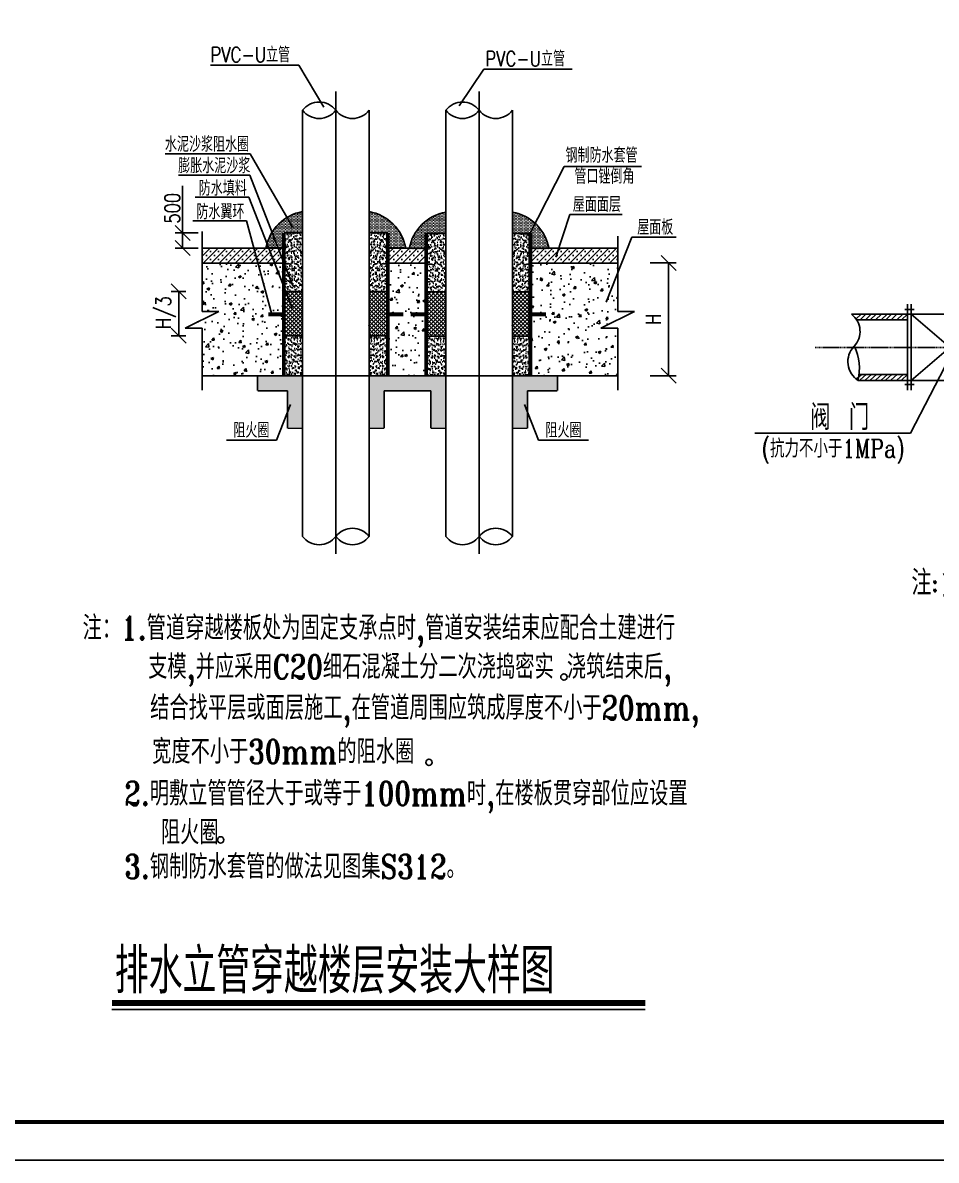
# Model space of a CAD drawing. Extents: x 1616582 to 1680868, y -138606 to -93201.
# Drawn here: x 1634818 to 1653054, y -138606 to -115900 of the extents above; entities that cross this region are included whole.
import ezdxf

# ---------------------------------------------------------------- set-up
doc = ezdxf.new("R2010")
doc.units = 0
doc.header["$LTSCALE"] = 35
doc.header["$MEASUREMENT"] = 0
doc.linetypes.add('DASHED', pattern=[0.75, 0.5, -0.25])
doc.linetypes.add('HIDDENX2', pattern=[0.75, 0.5, -0.25])
doc.layers.get('0').update_dxf_attribs({"linetype": 'CONTINUOUS'})
doc.layers.get('DEFPOINTS').update_dxf_attribs({"linetype": 'CONTINUOUS'})
for name, color, linetype in [('A', 7, 'DASHED'), ('HZ', 3, 'CONTINUOUS'), ('图框', 135, 'CONTINUOUS')]:
    doc.layers.add(name, color=color, linetype=linetype)
doc.styles.add('HZ', font='romant.shx', dxfattribs={"width": 0.8, "bigfont": 'hztxt.shx'})
doc.styles.add('HZTXT', font='txt', dxfattribs={"width": 0.8, "bigfont": 'HZTXT'})
doc.styles.add('HZTXT1', font='romant.shx', dxfattribs={"bigfont": 'HZTXT1.shx'})
doc.styles.add('ROMANT', font='ROMANT.SHX', dxfattribs={"width": 0.8})
doc.styles.add('STY53', font='COMPLEX', dxfattribs={"width": 0.6, "bigfont": 'HZTXT'})
pattern_1 = [(45, (-51907.38, -33048.52), (-39.7747564, 39.7747564), []), (135, (-51907.38, -33048.52), (-39.7747564, -39.7747564), [])]

# ---------------------------------------------------------------- blocks, each defined once
blk = doc.blocks.new('_OBLIQUE')
at = {"color": 0, "linetype": 'ByBlock'}
blk.add_line((-0.5, -0.5), (0.5, 0.5), dxfattribs=at)

msp = doc.modelspace()

# ---------------------------------------------------------------- hatches: boundary and pattern name
h = msp.add_hatch()
h.set_pattern_fill('DOTS', color=256, scale=450, style=0)
h.set_pattern_definition([(0, (1671183.56, -126751.792), (14.0625, 28.125), [0, -28.125])])
h.paths.add_polyline_path([(1640404.5, -119669.3, 0.3140144), (1639673.3, -120396.5), (1640029.5, -120396.5), (1640029.5, -120096.5), (1640404.5, -120096.5)])
h = msp.add_hatch()
h.set_pattern_fill('DOTS', color=256, scale=450, style=0)
h.set_pattern_definition([(180, (1610952.885, -126751.792), (-14.0625, 28.125), [0, -28.125])])
h.paths.add_polyline_path([(1641732, -119669.3, -0.3140144), (1642463.2, -120396.5), (1642107, -120396.5), (1642107, -120096.5), (1641732, -120096.5)])
h = msp.add_hatch()
h.set_pattern_fill('DOTS', color=256, scale=450, style=0)
h.set_pattern_definition([(0, (-51907.377, -33048.52), (14.0625, 28.125), [0, -28.125])])
h.paths.add_polyline_path([(1643265.2, -119679.7, 0.3140144), (1642534, -120406.9), (1642890.2, -120406.9), (1642890.2, -120106.9), (1643265.2, -120106.9)])
h = msp.add_hatch()
h.set_pattern_fill('DOTS', color=256, scale=450, style=0)
h.set_pattern_definition([(180, (1613813.618, -126762.145), (-14.0625, 28.125), [0, -28.125])])
h.paths.add_polyline_path([(1644592.7, -119679.7, -0.3140144), (1645323.9, -120406.9), (1644967.7, -120406.9), (1644967.7, -120106.9), (1644592.7, -120106.9)])
h = msp.add_hatch()
h.set_pattern_fill('AR-SAND', color=256, scale=45, style=0)
h.set_pattern_definition([(37.5, (1671183.56, -126751.79), (-2.8347, 86.70707), [0, -68.4, 0, -76.5, 0, -73.125]), (7.5, (1671183.56, -126751.79), (79.63995, 126.99657), [0, -36.9, 0, -61.65, 0, -23.625]), (327.5, (1671128.21, -126751.79), (140.13638, 0.25466), [0, -22.5, 0, -81, 0, -105.75]), (317.5, (1671128.21, -126751.79), (135.2757, 39.4954), [0, -11.25, 0, -53.1, 0, -60.75])])
h.paths.add_polyline_path([(1640404.5, -120096.5), (1640029.5, -120096.5), (1640029.5, -121261.3), (1640404.5, -121261.3)])
h.paths.add_polyline_path([(1640404.5, -122148.8), (1640029.5, -122148.8), (1640029.5, -122946.5), (1640404.5, -122946.5)])
h = msp.add_hatch()
h.set_pattern_fill('AR-SAND', color=256, scale=45, style=0)
h.set_pattern_definition([(142.5, (1610952.885, -126751.79), (2.8347, 86.70707), [0, -68.4, 0, -76.5, 0, -73.125]), (172.5, (1610952.88, -126751.79), (-79.63995, 126.99657), [0, -36.9, 0, -61.65, 0, -23.625]), (212.5, (1611008.235, -126751.79), (-140.13638, 0.25466), [0, -22.5, 0, -81, 0, -105.75]), (222.5, (1611008.23, -126751.79), (-135.2757, 39.4954), [0, -11.25, 0, -53.1, 0, -60.75])])
h.paths.add_polyline_path([(1641732, -120096.5), (1642107, -120096.5), (1642107, -121261.3), (1641732, -121261.3)])
h.paths.add_polyline_path([(1641732, -122148.8), (1642107, -122148.8), (1642107, -122946.5), (1641732, -122946.5)])
h = msp.add_hatch()
h.set_pattern_fill('AR-SAND', color=256, scale=45, style=0)
h.set_pattern_definition([(37.5, (1674044.29, -126762.145), (-2.8347, 86.70707), [0, -68.4, 0, -76.5, 0, -73.125]), (7.5, (1674044.29, -126762.14), (79.63995, 126.99657), [0, -36.9, 0, -61.65, 0, -23.625]), (327.5, (1673988.94, -126762.145), (140.13638, 0.25466), [0, -22.5, 0, -81, 0, -105.75]), (317.5, (1673988.94, -126762.14), (135.2757, 39.4954), [0, -11.25, 0, -53.1, 0, -60.75])])
h.paths.add_polyline_path([(1643265.2, -120106.9), (1642890.2, -120106.9), (1642890.2, -121271.7), (1643265.2, -121271.7)])
h.paths.add_polyline_path([(1643265.2, -122159.1), (1642890.2, -122159.1), (1642890.2, -122956.9), (1643265.2, -122956.9)])
h = msp.add_hatch()
h.set_pattern_fill('AR-SAND', color=256, scale=45, style=0)
h.set_pattern_definition([(142.5, (1613813.62, -126762.145), (2.8347, 86.70707), [0, -68.4, 0, -76.5, 0, -73.125]), (172.5, (1613813.62, -126762.14), (-79.63995, 126.99657), [0, -36.9, 0, -61.65, 0, -23.625]), (212.5, (1613868.97, -126762.145), (-140.13638, 0.25466), [0, -22.5, 0, -81, 0, -105.75]), (222.5, (1613868.97, -126762.14), (-135.2757, 39.4954), [0, -11.25, 0, -53.1, 0, -60.75])])
h.paths.add_polyline_path([(1644592.7, -120106.9), (1644967.7, -120106.9), (1644967.7, -121271.7), (1644592.7, -121271.7)])
h.paths.add_polyline_path([(1644592.7, -122159.1), (1644967.7, -122159.1), (1644967.7, -122956.9), (1644592.7, -122956.9)])
h = msp.add_hatch()
h.set_pattern_fill('SACNCR', color=256, scale=1200, style=0)
h.set_pattern_definition([(45, (1671183.56, -126751.79), (-79.5495, 79.5495), []), (45, (1671263.11, -126751.79), (-79.5495, 79.5495), [0, -112.5])])
h.paths.add_polyline_path([(1640029.5, -120396.5), (1638398.3, -120396.5), (1638398.3, -120696.5), (1640029.5, -120696.5)])
h.paths.add_polyline_path([(1642872.4, -120396.5), (1642107, -120396.5), (1642107, -120696.5), (1642872.4, -120696.5)])
h.paths.add_polyline_path([(1644967.7, -120396.5), (1644949.9, -120396.5), (1644949.9, -120696.5), (1644967.7, -120696.5), (1646695.7, -120696.5), (1646695.7, -120396.5)])
h = msp.add_hatch()
h.set_pattern_fill('AR-CONC', color=256, scale=75, style=0)
h.set_pattern_definition([(50, (1671183.56, -126751.8), (537.945, -47.064), [56.25, -618.75]), (355, (1671183.56, -126751.8), (-104.0635, 564.144), [45, -495]), (100.4514, (1671228.4, -126755.7), (433.882, 517.08), [47.805, -525.857]), (46.1842, (1671183.56, -126601.8), (800.431, -124.139), [84.375, -928.125]), (96.6356, (1671250.3, -126612.1), (700.997, 730.588), [71.708, -788.785]), (351.1842, (1671183.6, -126601.8), (700.996, 730.589), [67.5, -742.5]), (21, (1671258.56, -126639.3), (447.68, -301.964), [56.25, -618.75]), (326, (1671258.56, -126639.3), (182.4865, 543.8625), [45, -495]), (71.4514, (1671295.87, -126664.46), (630.167, 241.898), [47.805, -525.857]), (37.5, (1671183.56, -126751.8), (9.1199, 249.6704), [0, -489, 0, -502.5, 0, -496.875]), (7.5, (1671183.56, -126751.8), (197.3022, 295.8088), [0, -286.5, 0, -477.75, 0, -189.375]), (327.5, (1671016.3, -126751.8), (400.3668, -16.9162), [0, -187.5, 0, -585, 0, -776.25]), (317.5, (1670941.3, -126751.8), (437.3896, 75.0787), [0, -243.75, 0, -388.5, 0, -551.25])])
h.paths.add_polyline_path([(1640029.5, -120696.5), (1638398.3, -120696.5), (1638398.3, -121661), (1638734.3, -121661), (1638062.3, -121997), (1638398.3, -121997), (1638398.3, -122946.5), (1640029.5, -122946.5)])
h.paths.add_polyline_path([(1642872.4, -120696.5), (1642107, -120696.5), (1642107, -122946.5), (1642872.4, -122946.5)])
h.paths.add_polyline_path([(1646695.7, -121997), (1646359.7, -121997), (1647031.7, -121661), (1646695.7, -121661), (1646695.7, -120696.5), (1644967.7, -120696.5), (1644949.9, -120696.5), (1644949.9, -122946.5), (1646695.7, -122946.5)])
h = msp.add_hatch()
h.set_pattern_fill('ANSI37', color=256, scale=450, style=0)
h.set_pattern_definition([(45, (1671183.56, -126751.79), (-39.77476, 39.77476), []), (135, (1671183.56, -126751.79), (-39.77476, -39.77476), [])])
h.paths.add_polyline_path([(1640404.5, -121261.3), (1640029.5, -121261.3), (1640029.5, -122148.8), (1640404.5, -122148.8), (1640404.5, -121915.4)])
h = msp.add_hatch()
h.set_pattern_fill('ANSI37', color=256, scale=450, style=0)
h.set_pattern_definition(pattern_1)
h.paths.add_polyline_path([(1641732, -121261.3), (1642107, -121261.3), (1642107, -122148.8), (1641732, -122148.8), (1641732, -121915.4)])
h = msp.add_hatch()
h.set_pattern_fill('ANSI37', color=256, scale=450, style=0)
h.set_pattern_definition(pattern_1)
h.paths.add_polyline_path([(1643265.2, -121271.7), (1642890.2, -121271.7), (1642890.2, -122159.1), (1643265.2, -122159.1), (1643265.2, -121925.8)])
h = msp.add_hatch()
h.set_pattern_fill('ANSI37', color=256, scale=450, style=0)
h.set_pattern_definition(pattern_1)
h.paths.add_polyline_path([(1644592.7, -121271.7), (1644967.7, -121271.7), (1644967.7, -122159.1), (1644592.7, -122159.1), (1644592.7, -121925.8)])
h = msp.add_hatch()
h.set_pattern_fill('DOTS', color=256, scale=600, style=0)
h.set_pattern_definition([(0, (1653325.83, -126751.792), (18.75, 37.5), [0, -37.5])])
h.paths.add_polyline_path([(1640404.5, -123996.5), (1640404.5, -122946.5), (1639504.5, -122946.5), (1639504.5, -123246.5), (1640104.5, -123246.5), (1640104.5, -123996.5)])
h.paths.add_polyline_path([(1642965.2, -123246.5), (1642965.2, -123996.5), (1643265.2, -123996.5), (1643265.2, -122946.5), (1641732, -122946.5), (1641732, -123996.5), (1642032, -123996.5), (1642032, -123246.5)])
h.paths.add_polyline_path([(1644592.7, -123996.5), (1644892.7, -123996.5), (1644892.7, -123246.5), (1645492.7, -123246.5), (1645492.7, -122946.5), (1644592.7, -122946.5)])

# ---------------------------------------------------------------- linework, layer by layer
for p, q in [((1640332.2, -116744.5), (1638569, -116744.5)), ((1640826.9, -117581.9), (1640332.2, -116744.5)), ((1643530, -117558.8), (1644024.7, -116824.8)), ((1644024.7, -116824.8), (1645787.9, -116824.8)), ((1640404.5, -126154.7), (1640404.5, -117647.3)), ((1641732, -126154.7), (1641732, -117647.3)), ((1643265.2, -126154.7), (1643265.2, -117647.3)), ((1644592.7, -126154.7), (1644592.7, -117647.3)), ((1639361.1, -118515.3), (1637659.6, -118515.3)), ((1640211.8, -119984), (1639361.1, -118515.3)), ((1639351.1, -118944.2), (1637924, -118944.2)), ((1640211.8, -121150.9), (1639351.1, -118944.2)), ((1644927.6, -120142.8), (1645624.3, -118769.9)), ((1645624.3, -118769.9), (1647173, -118769.9)), ((1639333.6, -119382.5), (1638261.6, -119382.5)), ((1640194.2, -121589.2), (1639333.6, -119382.5)), ((1639287.7, -119852.3), (1638215.7, -119852.3)), ((1639792.7, -121726.7), (1639287.7, -119852.3)), ((1645457.9, -120581.1), (1645740.5, -119725)), ((1645740.5, -119725), (1646782.6, -119725)), ((1638398.3, -120068.6), (1638398.3, -121661)), ((1640029.5, -120096.5), (1640404.5, -120096.5)), ((1642107, -120096.5), (1641732, -120096.5)), ((1642890.2, -120106.9), (1643265.2, -120106.9)), ((1644967.7, -120106.9), (1644592.7, -120106.9)), ((1646466.6, -121478.7), (1646977, -120181.6)), ((1646695.7, -120161.8), (1646695.7, -121661)), ((1646977, -120181.6), (1647863.2, -120181.6)), ((1640047.3, -120396.5), (1638398.3, -120396.5)), ((1642890.2, -120396.5), (1642107, -120396.5)), ((1646695.7, -120396.5), (1644967.7, -120396.5)), ((1640029.5, -120696.5), (1638398.3, -120696.5)), ((1642890.2, -120696.5), (1642107, -120696.5)), ((1646695.7, -120696.5), (1644967.7, -120696.5)), ((1640029.5, -121261.3), (1640404.5, -121261.3)), ((1642107, -121261.3), (1641732, -121261.3)), ((1642890.2, -121271.7), (1643265.2, -121271.7)), ((1644967.7, -121271.7), (1644592.7, -121271.7)), ((1638062.3, -121997), (1638734.3, -121661)), ((1638398.3, -121661), (1638734.3, -121661)), ((1646359.7, -121997), (1647031.7, -121661)), ((1646695.7, -121661), (1647031.7, -121661)), ((1640404.5, -121915.4), (1640404.5, -122169.4)), ((1643265.2, -121915.4), (1643265.2, -122169.4)), ((1651453.9, -121811.5), (1651554.6, -121718.1)), ((1651533.3, -121827.7), (1651651.5, -121718.1)), ((1651639.6, -121827.7), (1651757.7, -121718.1)), ((1651736.5, -121827.7), (1651854.6, -121718.1)), ((1651842.7, -121827.7), (1651960.9, -121718.1)), ((1651956.6, -121827.7), (1652074.8, -121718.1)), ((1652045.9, -121827.7), (1652164, -121718.1)), ((1652152.1, -121827.7), (1652270.3, -121718.1)), ((1652270.3, -121827.7), (1652388.5, -121718.1)), ((1652359.6, -121827.7), (1652477.7, -121718.1)), ((1638398.3, -121997), (1638062.3, -121997)), ((1638398.3, -121997), (1638398.3, -123233.6)), ((1640029.5, -122148.8), (1640404.5, -122148.8)), ((1641732, -121937.9), (1641732, -122169.4)), ((1642107, -122148.8), (1641732, -122148.8)), ((1642890.2, -122159.1), (1643265.2, -122159.1)), ((1644592.7, -121937.9), (1644592.7, -122169.4)), ((1644967.7, -122159.1), (1644592.7, -122159.1)), ((1646695.7, -121997), (1646359.7, -121997)), ((1646695.7, -121997), (1646695.7, -123233.6)), ((1640404.5, -122946.5), (1638398.3, -122946.5)), ((1640404.5, -122946.5), (1641732, -122946.5)), ((1643265.2, -122946.5), (1641732, -122946.5)), ((1643265.2, -122946.5), (1644592.7, -122946.5)), ((1646695.7, -122946.5), (1644592.7, -122946.5)), ((1651458.5, -123012.1), (1651559.1, -122918.7)), ((1651537.9, -123028.3), (1651656, -122918.7)), ((1651644.1, -123028.3), (1651762.3, -122918.7)), ((1651741, -123028.3), (1651859.2, -122918.7)), ((1651847.3, -123028.3), (1651965.4, -122918.7)), ((1651961.2, -123028.3), (1652079.3, -122918.7)), ((1652050.4, -123028.3), (1652168.6, -122918.7)), ((1652156.7, -123028.3), (1652274.8, -122918.7)), ((1652274.9, -123028.3), (1652393, -122918.7)), ((1652364.1, -123028.3), (1652482.3, -122918.7)), ((1640160.8, -123517.4), (1639883.4, -124233.9)), ((1644836.4, -123517.4), (1645113.7, -124233.9)), ((1639883.4, -124233.9), (1638883.4, -124233.9)), ((1645113.7, -124233.9), (1646113.7, -124233.9))]:
    msp.add_line(p, q)
at = {"color": 0, "linetype": 'ByBlock'}
for p, q in [((1638009.4, -120096.5), (1638009.4, -119152.4)), ((1638317.6, -120096.5), (1637859.4, -120096.5)), ((1638009.4, -120096.5), (1638009.4, -120396.5)), ((1638317.6, -120396.5), (1637859.4, -120396.5)), ((1647342.5, -120692.8), (1647861.8, -120692.8)), ((1647711.8, -120677.8), (1647711.8, -122961.7)), ((1638073.6, -121261.3), (1637781, -121261.3)), ((1637931, -121261.3), (1637931, -122148.9)), ((1638073.8, -122148.9), (1637781, -122148.9)), ((1647342.5, -122946.7), (1647861.8, -122946.7))]:
    msp.add_line(p, q, dxfattribs=at)
at = {"color": 1, "linetype": 'Continuous'}
for p, q in [((1652428.1, -121627), (1652613.4, -121627)), ((1652482.3, -121517.3), (1652482.3, -123235.3)), ((1652550.9, -121517.3), (1652550.9, -123235.3)), ((1654096, -121716.2), (1652550.9, -123039.3)), ((1652550.9, -121717.6), (1654096, -123040)), ((1652428.1, -123122.3), (1652613.4, -123122.3))]:
    msp.add_line(p, q, dxfattribs=at)
at = {"color": 2}
for p, q in [((1651363.8, -121717.6), (1658634.4, -121717.6)), ((1651467.2, -121831.4), (1652482.3, -121831.4)), ((1651488.1, -123039.3), (1658634.4, -123039.3)), ((1651512.1, -122918.7), (1652482.3, -122918.7))]:
    msp.add_line(p, q, dxfattribs=at)
at = {"color": 3, "linetype": 'HIDDENX2'}
msp.add_line((1650635.9, -122382.7), (1661648.8, -122382.7), dxfattribs=at)
at = {"linetype": 'Continuous'}
msp.add_line((1653325.1, -122575.3), (1652536.7, -124093.4), dxfattribs=at)
at = {"color": 3}
msp.add_line((1652536.7, -124093.4), (1649430.7, -124093.4), dxfattribs=at)
for points, const_width in [([(1640029.5, -122945.5), (1640029.5, -120096.5)], 75), ([(1642107, -122945.5), (1642107, -120096.5)], 75), ([(1642872.4, -122945.5), (1642872.4, -120096.5)], 75), ([(1644949.9, -122945.5), (1644949.9, -120096.5)], 75), ([(1640018.5, -121720.3), (1639868.5, -121720.3), (1639718.5, -121720.3)], 75), ([(1642117.9, -121720.3), (1642267.9, -121720.3), (1642417.9, -121720.3)], 75), ([(1642861.4, -121720.3), (1642711.4, -121720.3), (1642561.4, -121720.3)], 75), ([(1644960.8, -121720.3), (1645110.8, -121720.3), (1645260.8, -121720.3)], 75), ([(1639504.5, -122946.5), (1639504.5, -123246.5)], 30), ([(1645492.7, -122946.5), (1645492.7, -123246.5)], 30), ([(1640104.5, -123246.5), (1639504.5, -123246.5)], 30), ([(1640104.5, -123996.5), (1640104.5, -123246.5)], 30), ([(1642965.2, -123246.5), (1642032, -123246.5)], 30), ([(1642032, -123996.5), (1642032, -123246.5)], 30), ([(1642965.2, -123996.5), (1642965.2, -123246.5)], 30), ([(1644892.7, -123996.5), (1644892.7, -123246.5)], 30), ([(1645492.7, -123246.5), (1644892.7, -123246.5)], 30), ([(1640404.5, -123996.5), (1640104.5, -123996.5)], 30), ([(1642032, -123996.5), (1641732, -123996.5)], 30), ([(1643265.2, -123996.5), (1642965.2, -123996.5)], 30), ([(1644892.7, -123996.5), (1644592.7, -123996.5)], 30)]:
    msp.add_lwpolyline(points, dxfattribs=dict(const_width=const_width))
for centre, radius, start, end in [((1640736.3, -117902), 418.4, 37.50951, 142.49049), ((1643597.1, -117902), 418.4, 37.50951, 142.49049), ((1640736.3, -117392.5), 418.4, 217.50951, 322.49049), ((1641400.1, -117392.5), 418.4, 217.50951, 322.49049), ((1641400.1, -117392.5), 418.4, 217.50951, 322.49049), ((1643597.1, -117392.5), 418.4, 217.50951, 322.49049), ((1644260.8, -117392.5), 418.4, 217.50951, 322.49049), ((1644260.8, -117392.5), 418.4, 217.50951, 322.49049), ((1640560.7, -120557.7), 902, 99.97688, 169.70904), ((1641575.7, -120557.7), 902, 10.29096, 80.02312), ((1643421.5, -120568), 902, 99.97688, 169.70904), ((1644436.4, -120568), 902, 10.29096, 80.02312), ((1651100.1, -122061.1), 433, 316.30586, 52.4835), ((1651736.4, -122666.6), 446.2, 136.86702, 237.39253), ((1650542.1, -122788.5), 978.7, 345.15194, 25.9544), ((1641400.1, -126409.4), 418.4, 37.50951, 142.49049), ((1644260.8, -126409.4), 418.4, 37.50951, 142.49049), ((1640736.3, -125899.9), 418.4, 217.50951, 322.49049), ((1640736.3, -125899.9), 418.4, 217.50951, 322.49049), ((1641400.1, -125899.9), 418.4, 217.50951, 322.49049), ((1643597.1, -125899.9), 418.4, 217.50951, 322.49049), ((1643597.1, -125899.9), 418.4, 217.50951, 322.49049), ((1644260.8, -125899.9), 418.4, 217.50951, 322.49049)]:
    msp.add_arc(centre, radius, start, end)
for p in [(1641732, -121937), (1644592.7, -121937), (1640401.8, -122166.7), (1643262.5, -122166.7)]:
    msp.add_point(p)
at = {"layer": 'A', "linetype": 'Continuous'}
for p, q in [((1641068.2, -126499.9), (1641068.2, -117272.8)), ((1643929, -126499.9), (1643929, -117272.8))]:
    msp.add_line(p, q, dxfattribs=at)
at = {"layer": 'DEFPOINTS', "color": 0, "linetype": 'ByBlock'}
for p in [(1638767.6, -120096.5), (1638009.4, -120396.5), (1638767.6, -120396.5), (1646892.5, -120692.8), (1638013.7, -121261.3), (1637931, -122148.9), (1638013.8, -122148.9), (1646892.5, -122946.7), (1647711.8, -122946.7)]:
    msp.add_point(p, dxfattribs=at)
at = {"layer": 'HZ', "const_width": 120}
msp.add_lwpolyline([(1636599.1, -135469.1), (1647244.2, -135469.1)], dxfattribs=at)
at = {"layer": 'HZ'}
msp.add_lwpolyline([(1636599.1, -135599.1), (1647244.2, -135599.1)], dxfattribs=at)
for centre in [(1645621.7, -128959.2), (1642927, -130663.1), (1638768.3, -132211.9)]:
    msp.add_circle(centre, 64, dxfattribs=at)
at = {"layer": '图框', "ltscale": 6}
msp.add_lwpolyline([(1616581.8, -138606.2), (1680867.8, -138606.2), (1680867.8, -93200.8), (1616581.8, -93200.8)], close=True, dxfattribs=at)
at = {"layer": '图框', "ltscale": 6, "const_width": 76.4}
msp.add_lwpolyline([(1618492.8, -137841.8), (1680103.4, -137841.8), (1680103.4, -93965.2), (1618492.8, -93965.2)], close=True, dxfattribs=at)

# ---------------------------------------------------------------- block references
at = {"color": 0, "linetype": 'ByBlock', "xscale": 300, "yscale": 300, "zscale": 300}
for p, rotation in [((1638009.4, -120096.5), 270), ((1638009.4, -120396.5), 90), ((1647711.8, -120692.8), 90), ((1637931, -121261.3), 270), ((1637931, -122148.9), 90), ((1647711.8, -122946.7), 270)]:
    msp.add_blockref('_OBLIQUE', p, dxfattribs=dict(at, rotation=rotation))

# ---------------------------------------------------------------- texts
at = {"color": 3, "width": 0.8}
for s, height, style, p in [('阀 门', 510, 'HZTXT', (1650536.1, -124030.2)), ('(抗力不小于1MPa)', 361.25, 'STY53', (1649562.4, -124578.9)), ('注:1.此图为消防.给排水管道穿越人防地下室防护外墙,', 500, 'STY53', (1652559.2, -127327.6))]:
    msp.add_text(s, height=height, dxfattribs=dict(at, style=style)).set_placement(p)
at = {"color": 0, "linetype": 'ByBlock', "char_height": 300, "attachment_point": 5, "rotation": 90, "style": 'ROMANT'}
for s, insert in [('\\A1;500', (1637805.6, -119602.9)), ('\\A1;H/3', (1637673, -121687.9)), ('\\A1;H', (1647406.2, -121819.7))]:
    msp.add_mtext(s, dxfattribs=dict(at, insert=insert))
at = {"layer": 'HZ'}
for s, height, style, width, p in [('PVC-U立管', 300, 'HZ', 0.8, (1638565.9, -116687.2)), ('PVC-U立管', 300, 'HZ', 0.8, (1644053.3, -116767.6)), ('水泥沙浆阻水圈', 300, 'HZ', 0.8, (1637656.4, -118475.4)), ('钢制防水套管 ', 300, 'HZ', 0.8, (1645652.9, -118695.7)), ('膨胀水泥沙浆', 300, 'HZ', 0.8, (1637920.8, -118904.2)), (' 管口锉倒角', 300, 'HZ', 0.8, (1645665.1, -119115.8)), ('防水填料', 300, 'HZ', 0.8, (1638330.5, -119352.8)), ('屋面面层', 300, 'HZ', 0.8, (1645798.7, -119675.2)), ('防水翼环', 300, 'HZ', 0.8, (1638284.6, -119822.6)), ('屋面板', 300, 'HZ', 0.8, (1647084.2, -120131.7)), ('阻火圈', 300, 'HZ', 0.8, (1639022, -124184.1)), ('阻火圈', 300, 'HZ', 0.8, (1645252.3, -124184.1)), ('注：1.管道穿越楼板处为固定支承点时,管道安装结束应配合土建进行', 480, 'HZ', 0.8, (1636013.1, -128219.4)), ('支模,并应采用C20细石混凝土分二次浇捣密实 浇筑结束后,', 480, 'HZ', 0.8, (1637321.5, -128996.4)), ('结合找平层或面层施工,在管道周围应筑成厚度不小于20mm,', 480, 'HZ', 0.8, (1637361.1, -129813.9)), ('宽度不小于30mm的阻水圈', 480, 'HZ', 0.8, (1637400.6, -130688.6)), ('2.明敷立管管径大于或等于100mm时,在楼板贯穿部位应设置 ', 480, 'HZ', 0.8, (1636843.9, -131524.2)), (' 阻火圈 ', 480, 'HZ', 0.8, (1637311.7, -132300.7)), ('3.钢制防水套管的做法见图集S312。 ', 480, 'HZ', 0.8, (1636843.9, -132984.5)), ('排水立管穿越楼层安装大样图', 900, 'HZTXT1', 0.75, (1636657.1, -135277.2))]:
    msp.add_text(s, height=height, dxfattribs=dict(at, style=style, width=width)).set_placement(p)

doc.saveas('drawing.dxf')
